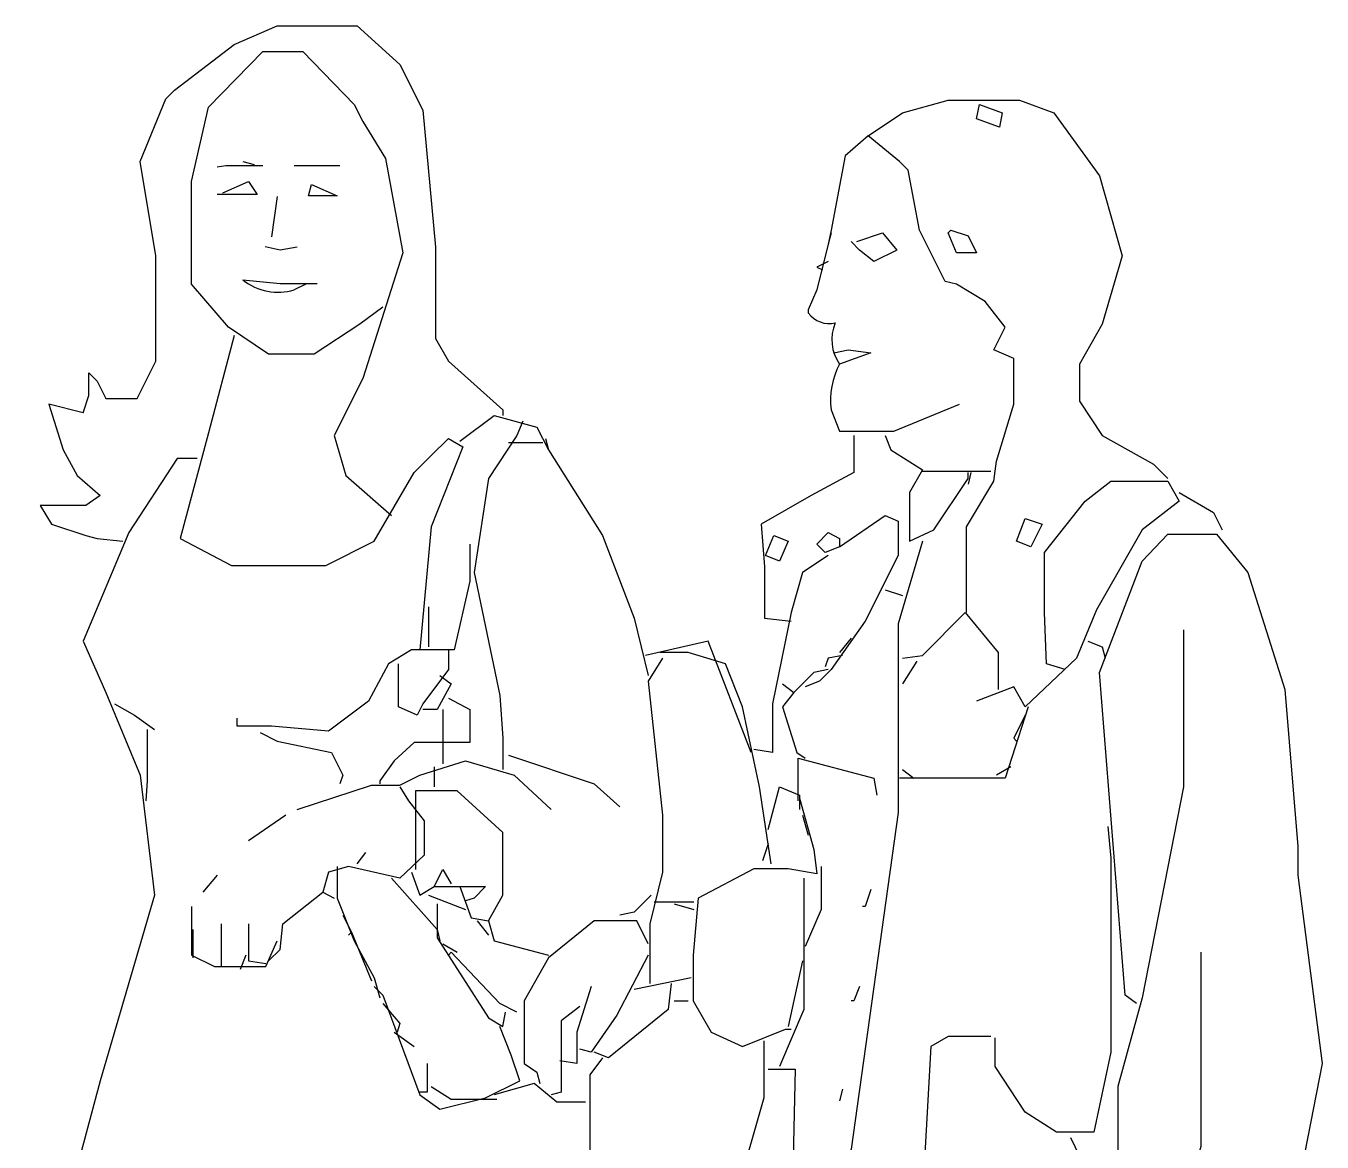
# Model space of a CAD drawing. Extents: x -126.21 to -125.25, y -5281.37 to -5279.69.
# Drawn here: x -126.2 to -125.322, y -5280.446 to -5279.69 of the extents above; entities that cross this region are included whole.
import ezdxf

# ---------------------------------------------------------------- set-up
doc = ezdxf.new("R2010")
doc.units = 0
doc.header["$LTSCALE"] = 1000
doc.layers.add('MULHER', color=7, linetype='CONTINUOUS')

msp = doc.modelspace()

# ---------------------------------------------------------------- linework, layer by layer
at = {"layer": 'MULHER', "linetype": 'CONTINUOUS'}
for p, q in [((-126.0588, -5279.70273), (-126.0298, -5279.69017)), ((-126.0298, -5279.69017), (-125.97566, -5279.69017)), ((-125.97566, -5279.69017), (-125.94666, -5279.71627)), ((-126.0994, -5279.73367), (-126.0588, -5279.70273)), ((-125.94666, -5279.71627), (-125.9312, -5279.74721)), ((-126.1052, -5279.73947), (-126.0994, -5279.73367)), ((-126.1226, -5279.782), (-126.1052, -5279.73947)), ((-125.9312, -5279.74721), (-125.9225, -5279.84)), ((-126.11196, -5279.8458), (-126.1226, -5279.782)), ((-125.9225, -5279.84), (-125.9225, -5279.90187)), ((-126.11196, -5279.91733), (-126.11196, -5279.8458)), ((-125.9225, -5279.90187), (-125.9138, -5279.91733)), ((-126.12453, -5279.94247), (-126.11196, -5279.91733)), ((-125.9138, -5279.91733), (-125.87706, -5279.95021)), ((-126.1574, -5279.92507), (-126.1516, -5279.93087)), ((-126.1574, -5279.94054), (-126.1574, -5279.92507)), ((-126.1516, -5279.93087), (-126.1458, -5279.94247)), ((-126.16126, -5279.95214), (-126.1574, -5279.94054)), ((-126.1458, -5279.94247), (-126.12453, -5279.94247)), ((-125.87706, -5279.95021), (-125.87706, -5279.95407))]:
    msp.add_line(p, q, dxfattribs=at)
at = {"layer": 'MULHER'}
for p, q in [((-126.02977, -5279.80569), (-126.03357, -5279.8329)), ((-126.02786, -5279.84193), (-126.03801, -5279.83986))]:
    msp.add_line(p, q, dxfattribs=at)
at = {"layer": 'MULHER', "linetype": 'CONTINUOUS'}
for points in [[(-125.95826, -5279.88061), (-125.97373, -5279.89221), (-126.00466, -5279.9125), (-126.0356, -5279.9125), (-126.06266, -5279.89414), (-126.0878, -5279.86514), (-126.0878, -5279.79554), (-126.0762, -5279.74527), (-126.03946, -5279.70757), (-126.0124, -5279.70757), (-125.9776, -5279.74334), (-125.9718, -5279.75493), (-125.95633, -5279.78007), (-125.94473, -5279.84387), (-125.9718, -5279.92894), (-125.99113, -5279.96761), (-125.9834, -5279.99467), (-125.95246, -5280.02174)], [(-125.95826, -5279.88061), (-125.97373, -5279.89221), (-126.00466, -5279.9125), (-126.0356, -5279.9125), (-126.06266, -5279.89414), (-126.0878, -5279.86514), (-126.0878, -5279.79554), (-126.0762, -5279.74527), (-126.03946, -5279.70757), (-126.0124, -5279.70757), (-125.9776, -5279.74334), (-125.9718, -5279.75493), (-125.95633, -5279.78007), (-125.94473, -5279.84387), (-125.9718, -5279.92894), (-125.99113, -5279.96761), (-125.9834, -5279.99467), (-125.95246, -5280.02174)], [(-125.6296, -5279.7646), (-125.6064, -5279.74914), (-125.57546, -5279.74044), (-125.52713, -5279.74044), (-125.50393, -5279.74914), (-125.473, -5279.79167), (-125.45753, -5279.8458), (-125.47106, -5279.89221), (-125.48653, -5279.91927), (-125.48653, -5279.9444), (-125.47106, -5279.96761), (-125.43626, -5279.98693), (-125.4266, -5279.9966)], [(-125.5542, -5279.74334), (-125.53873, -5279.74914), (-125.54066, -5279.7588), (-125.55613, -5279.75301), (-125.5542, -5279.74334)], [(-125.5629, -5280.08747), (-125.5629, -5280.02947), (-125.54453, -5279.99854), (-125.5426, -5279.985), (-125.531, -5279.94634), (-125.531, -5279.9154), (-125.54453, -5279.9096), (-125.5368, -5279.89414), (-125.55033, -5279.87674), (-125.56966, -5279.86514), (-125.5774, -5279.8632), (-125.5948, -5279.8284), (-125.60253, -5279.7878), (-125.60833, -5279.782), (-125.6296, -5279.7646), (-125.64506, -5279.77814), (-125.65473, -5279.8284), (-125.65666, -5279.83807)], [(-126.03946, -5279.7849), (-126.0646, -5279.7849), (-126.0704, -5279.78587)], [(-126.03946, -5279.7849), (-126.0646, -5279.7849), (-126.0704, -5279.78587)], [(-126.03946, -5279.7849), (-126.0646, -5279.7849), (-126.0704, -5279.78587)], [(-126.03946, -5279.7849), (-126.0646, -5279.7849), (-126.0704, -5279.78587)], [(-126.03946, -5279.7849), (-126.0646, -5279.7849), (-126.0704, -5279.78587)], [(-126.03946, -5279.7849), (-126.0646, -5279.7849), (-126.0704, -5279.78587)], [(-126.053, -5279.782), (-126.04526, -5279.78394)], [(-126.053, -5279.782), (-126.04526, -5279.78394)], [(-125.98726, -5279.7849), (-126.0182, -5279.7849)], [(-126.06653, -5279.80327), (-126.04913, -5279.79554), (-126.04333, -5279.80424), (-126.0704, -5279.80424)], [(-126.06653, -5279.80327), (-126.04913, -5279.79554), (-126.04333, -5279.80424), (-126.0704, -5279.80424)], [(-126.0066, -5279.79747), (-125.9892, -5279.80521), (-126.00853, -5279.80521), (-126.0066, -5279.79747)], [(-125.65473, -5279.83033), (-125.65666, -5279.83807), (-125.6644, -5279.869), (-125.6702, -5279.88254), (-125.6702, -5279.88447)], [(-125.63733, -5279.83613), (-125.61993, -5279.83033), (-125.61026, -5279.84193), (-125.62573, -5279.84967), (-125.6354, -5279.84193), (-125.6412, -5279.83613)], [(-125.57353, -5279.8284), (-125.56193, -5279.83227), (-125.55613, -5279.84387), (-125.56966, -5279.84387), (-125.57546, -5279.83033), (-125.57353, -5279.8284)], [(-125.57353, -5279.8284), (-125.56193, -5279.83227), (-125.55613, -5279.84387), (-125.56966, -5279.84387), (-125.57546, -5279.83033), (-125.57353, -5279.8284)], [(-125.57353, -5279.8284), (-125.56193, -5279.83227), (-125.55613, -5279.84387), (-125.56966, -5279.84387), (-125.57546, -5279.83033), (-125.57353, -5279.8284)], [(-126.01626, -5279.84), (-126.02786, -5279.84193)], [(-126.01626, -5279.84), (-126.02786, -5279.84193)], [(-126.01626, -5279.84), (-126.02786, -5279.84193)], [(-126.01626, -5279.84), (-126.02786, -5279.84193)], [(-126.01626, -5279.84), (-126.02786, -5279.84193)], [(-126.01626, -5279.84), (-126.02786, -5279.84193)], [(-125.65666, -5279.84967), (-125.6644, -5279.85354), (-125.66053, -5279.85547)], [(-126.053, -5279.86224), (-126.02786, -5279.86465), (-126.00273, -5279.86465)], [(-126.053, -5279.86224), (-126.02786, -5279.86465), (-126.00273, -5279.86465)], [(-126.01046, -5279.86514), (-126.0182, -5279.869)], [(-126.01046, -5279.86514), (-126.0182, -5279.869)], [(-126.01046, -5279.86514), (-126.0182, -5279.869)], [(-126.01046, -5279.86514), (-126.0182, -5279.869)], [(-126.01046, -5279.86514), (-126.0182, -5279.869)], [(-126.0588, -5279.89993), (-126.0762, -5279.96567), (-126.09553, -5280.03721), (-126.06073, -5280.05557), (-125.99693, -5280.05557), (-125.96406, -5280.03914), (-125.937, -5279.99273), (-125.9254, -5279.98113), (-125.9138, -5279.96954), (-125.90413, -5279.97533), (-125.9254, -5280.02947), (-125.93313, -5280.11261)], [(-126.0588, -5279.89993), (-126.0762, -5279.96567), (-126.09553, -5280.03721), (-126.06073, -5280.05557), (-125.99693, -5280.05557), (-125.96406, -5280.03914), (-125.937, -5279.99273), (-125.9254, -5279.98113), (-125.9138, -5279.96954), (-125.90413, -5279.97533), (-125.9254, -5280.02947), (-125.93313, -5280.11261)], [(-125.64313, -5279.9096), (-125.62766, -5279.91153), (-125.64893, -5279.91927), (-125.6528, -5279.91153), (-125.64313, -5279.9096)], [(-125.64313, -5279.9096), (-125.62766, -5279.91153), (-125.64893, -5279.91927), (-125.6528, -5279.91153), (-125.64313, -5279.9096)], [(-125.64313, -5279.9096), (-125.62766, -5279.91153), (-125.64893, -5279.91927), (-125.6528, -5279.91153), (-125.64313, -5279.9096)], [(-126.16126, -5279.95214), (-126.18446, -5279.94634), (-126.1748, -5279.97727), (-126.16513, -5279.99467), (-126.14966, -5280.0082), (-126.15933, -5280.01497), (-126.19026, -5280.01497), (-126.18253, -5280.02754), (-126.15933, -5280.03527), (-126.1516, -5280.03721), (-126.1342, -5280.03914)], [(-126.18446, -5279.94634), (-126.1748, -5279.97727), (-126.16513, -5279.99467), (-126.14966, -5280.0082), (-126.15933, -5280.01497), (-126.19026, -5280.01497), (-126.18253, -5280.02754), (-126.15933, -5280.03527), (-126.1516, -5280.03721), (-126.1342, -5280.03914)], [(-126.18446, -5279.94634), (-126.1748, -5279.97727), (-126.16513, -5279.99467), (-126.14966, -5280.0082), (-126.15933, -5280.01497), (-126.19026, -5280.01497), (-126.18253, -5280.02754), (-126.15933, -5280.03527), (-126.1516, -5280.03721), (-126.1342, -5280.03914)], [(-126.18446, -5279.94634), (-126.1748, -5279.97727), (-126.16513, -5279.99467), (-126.14966, -5280.0082), (-126.15933, -5280.01497), (-126.19026, -5280.01497), (-126.18253, -5280.02754), (-126.15933, -5280.03527), (-126.1516, -5280.03721), (-126.1342, -5280.03914)], [(-126.18446, -5279.94634), (-126.1748, -5279.97727), (-126.16513, -5279.99467), (-126.14966, -5280.0082), (-126.15933, -5280.01497), (-126.19026, -5280.01497), (-126.18253, -5280.02754), (-126.15933, -5280.03527), (-126.1516, -5280.03721), (-126.1342, -5280.03914)], [(-126.18446, -5279.94634), (-126.1748, -5279.97727), (-126.16513, -5279.99467), (-126.14966, -5280.0082), (-126.15933, -5280.01497), (-126.19026, -5280.01497), (-126.18253, -5280.02754), (-126.15933, -5280.03527), (-126.1516, -5280.03721), (-126.1342, -5280.03914)], [(-126.18446, -5279.94634), (-126.1748, -5279.97727), (-126.16513, -5279.99467), (-126.14966, -5280.0082), (-126.15933, -5280.01497), (-126.19026, -5280.01497), (-126.18253, -5280.02754), (-126.15933, -5280.03527), (-126.1516, -5280.03721), (-126.1342, -5280.03914)], [(-126.18446, -5279.94634), (-126.1748, -5279.97727), (-126.16513, -5279.99467), (-126.14966, -5280.0082), (-126.15933, -5280.01497), (-126.19026, -5280.01497), (-126.18253, -5280.02754), (-126.15933, -5280.03527), (-126.1516, -5280.03721), (-126.1342, -5280.03914)], [(-126.18446, -5279.94634), (-126.1748, -5279.97727), (-126.16513, -5279.99467), (-126.14966, -5280.0082), (-126.15933, -5280.01497), (-126.19026, -5280.01497), (-126.18253, -5280.02754), (-126.15933, -5280.03527), (-126.1516, -5280.03721), (-126.1342, -5280.03914)], [(-126.18446, -5279.94634), (-126.1748, -5279.97727), (-126.16513, -5279.99467), (-126.14966, -5280.0082), (-126.15933, -5280.01497), (-126.19026, -5280.01497), (-126.18253, -5280.02754), (-126.15933, -5280.03527), (-126.1516, -5280.03721), (-126.1342, -5280.03914)], [(-126.18446, -5279.94634), (-126.1748, -5279.97727), (-126.16513, -5279.99467), (-126.14966, -5280.0082), (-126.15933, -5280.01497), (-126.19026, -5280.01497), (-126.18253, -5280.02754), (-126.15933, -5280.03527), (-126.1516, -5280.03721), (-126.1342, -5280.03914)], [(-125.65473, -5279.95021), (-125.64893, -5279.96471), (-125.6122, -5279.96471), (-125.56773, -5279.94634)], [(-125.65473, -5279.95021), (-125.64893, -5279.96471), (-125.6122, -5279.96471), (-125.56773, -5279.94634)], [(-125.65473, -5279.95021), (-125.64893, -5279.96471), (-125.6122, -5279.96471), (-125.56773, -5279.94634)], [(-125.65473, -5279.95021), (-125.64893, -5279.96471), (-125.6122, -5279.96471), (-125.56773, -5279.94634)], [(-125.65473, -5279.95021), (-125.64893, -5279.96471), (-125.6122, -5279.96471), (-125.56773, -5279.94634)], [(-125.65473, -5279.95021), (-125.64893, -5279.96471), (-125.6122, -5279.96471), (-125.56773, -5279.94634)], [(-125.65473, -5279.95021), (-125.64893, -5279.96471), (-125.6122, -5279.96471), (-125.56773, -5279.94634)], [(-125.90606, -5279.97147), (-125.88286, -5279.95407), (-125.85386, -5279.96181), (-125.84613, -5279.97727)], [(-125.86353, -5279.95794), (-125.8674, -5279.96761), (-125.88673, -5279.9966), (-125.8964, -5280.0604), (-125.879, -5280.14354), (-125.87706, -5280.17254), (-125.87706, -5280.1938)], [(-125.86353, -5279.95794), (-125.8674, -5279.96761), (-125.88673, -5279.9966), (-125.8964, -5280.0604), (-125.879, -5280.14354), (-125.87706, -5280.17254), (-125.87706, -5280.1938)], [(-125.86353, -5279.95794), (-125.8674, -5279.96761), (-125.88673, -5279.9966), (-125.8964, -5280.0604), (-125.879, -5280.14354), (-125.87706, -5280.17254), (-125.87706, -5280.1938)], [(-125.86353, -5279.95794), (-125.8674, -5279.96761), (-125.88673, -5279.9966), (-125.8964, -5280.0604), (-125.879, -5280.14354), (-125.87706, -5280.17254), (-125.87706, -5280.1938)], [(-125.85, -5279.97243), (-125.8732, -5279.97243)], [(-125.85, -5279.97243), (-125.8732, -5279.97243)], [(-125.85, -5279.97243), (-125.8732, -5279.97243)], [(-125.85, -5279.97243), (-125.8732, -5279.97243)], [(-125.85, -5279.97243), (-125.8732, -5279.97243)], [(-125.85, -5279.97243), (-125.8732, -5279.97243)], [(-125.84806, -5279.96954), (-125.84613, -5279.97727), (-125.8094, -5280.03527), (-125.78813, -5280.09134), (-125.77846, -5280.13)], [(-125.84806, -5279.96954), (-125.84613, -5279.97727), (-125.8094, -5280.03527), (-125.78813, -5280.09134), (-125.77846, -5280.13)], [(-125.63926, -5279.96761), (-125.63926, -5279.99273), (-125.66826, -5280.0082), (-125.7021, -5280.02754), (-125.69968, -5280.05653), (-125.69968, -5280.09134), (-125.6818, -5280.09327)], [(-125.618, -5279.96761), (-125.61413, -5279.97727), (-125.59286, -5279.9908), (-125.60156, -5280.00627), (-125.60156, -5280.03914), (-125.58513, -5280.03141), (-125.56193, -5279.9966), (-125.56193, -5279.99273)], [(-126.08393, -5279.98307), (-126.09746, -5279.98307), (-126.13033, -5280.03334), (-126.16126, -5280.10681), (-126.1458, -5280.1416), (-126.1226, -5280.19767), (-126.11293, -5280.27887), (-126.14966, -5280.40454), (-126.19606, -5280.57854), (-126.19993, -5280.59594)], [(-125.59286, -5279.99177), (-125.54646, -5279.99177)], [(-125.59286, -5279.99177), (-125.54646, -5279.99177)], [(-125.56, -5279.99273), (-125.56193, -5280.00047)], [(-125.56, -5279.99273), (-125.56193, -5280.00047)], [(-125.4962, -5280.12613), (-125.50876, -5280.12227), (-125.51021, -5280.08747), (-125.51021, -5280.04687), (-125.48266, -5280.01207), (-125.46526, -5279.99854), (-125.4266, -5279.99854), (-125.41887, -5280.01207), (-125.444, -5280.03141), (-125.47493, -5280.08554), (-125.48846, -5280.1184), (-125.52326, -5280.15127), (-125.531, -5280.13773), (-125.55613, -5280.1474)], [(-125.4962, -5280.12613), (-125.50876, -5280.12227), (-125.51021, -5280.08747), (-125.51021, -5280.04687), (-125.48266, -5280.01207), (-125.46526, -5279.99854), (-125.4266, -5279.99854), (-125.41887, -5280.01207), (-125.444, -5280.03141), (-125.47493, -5280.08554), (-125.48846, -5280.1184), (-125.52326, -5280.15127), (-125.531, -5280.13773), (-125.55613, -5280.1474)], [(-125.4962, -5280.12613), (-125.50876, -5280.12227), (-125.51021, -5280.08747), (-125.51021, -5280.04687), (-125.48266, -5280.01207), (-125.46526, -5279.99854), (-125.4266, -5279.99854), (-125.41887, -5280.01207), (-125.444, -5280.03141), (-125.47493, -5280.08554), (-125.48846, -5280.1184), (-125.52326, -5280.15127), (-125.531, -5280.13773), (-125.55613, -5280.1474)], [(-125.41887, -5280.00627), (-125.39566, -5280.0198), (-125.38986, -5280.03141)], [(-125.41887, -5280.00627), (-125.39566, -5280.0198), (-125.38986, -5280.03141)], [(-125.41887, -5280.00627), (-125.39566, -5280.0198), (-125.38986, -5280.03141)], [(-125.41887, -5280.00627), (-125.39566, -5280.0198), (-125.38986, -5280.03141)], [(-125.41887, -5280.00627), (-125.39566, -5280.0198), (-125.38986, -5280.03141)], [(-125.64893, -5280.04301), (-125.618, -5280.02174), (-125.6093, -5280.02561), (-125.6093, -5280.0488), (-125.63153, -5280.09327), (-125.65473, -5280.12613), (-125.66246, -5280.13387), (-125.67213, -5280.13773)], [(-125.64893, -5280.04301), (-125.618, -5280.02174), (-125.6093, -5280.02561), (-125.6093, -5280.0488), (-125.63153, -5280.09327), (-125.65473, -5280.12613), (-125.66246, -5280.13387), (-125.67213, -5280.13773)], [(-125.64893, -5280.04301), (-125.618, -5280.02174), (-125.6093, -5280.02561), (-125.6093, -5280.0488), (-125.63153, -5280.09327), (-125.65473, -5280.12613), (-125.66246, -5280.13387), (-125.67213, -5280.13773)], [(-125.52326, -5280.02367), (-125.51166, -5280.02754), (-125.5194, -5280.04301), (-125.52906, -5280.03914), (-125.52326, -5280.02367)], [(-125.64893, -5280.04301), (-125.6586, -5280.04687), (-125.6644, -5280.04107), (-125.65666, -5280.03334), (-125.64893, -5280.03721), (-125.64893, -5280.04301)], [(-125.44786, -5280.35233), (-125.4556, -5280.34653), (-125.473, -5280.12807), (-125.444, -5280.05267), (-125.4266, -5280.03431), (-125.39373, -5280.03431), (-125.37246, -5280.0604), (-125.34733, -5280.13967), (-125.33863, -5280.24601), (-125.33863, -5280.26533), (-125.3222, -5280.39294), (-125.3338, -5280.45287), (-125.35313, -5280.48767), (-125.35893, -5280.49927)], [(-125.8993, -5280.04107), (-125.8993, -5280.0662), (-125.90993, -5280.11261), (-125.93893, -5280.11261), (-125.9544, -5280.12227), (-125.96793, -5280.1474), (-125.995, -5280.16771), (-126.03366, -5280.16432), (-126.05686, -5280.16432), (-126.05686, -5280.159)], [(-125.8993, -5280.04107), (-125.8993, -5280.0662), (-125.90993, -5280.11261), (-125.93893, -5280.11261), (-125.9544, -5280.12227), (-125.96793, -5280.1474), (-125.995, -5280.16771), (-126.03366, -5280.16432), (-126.05686, -5280.16432), (-126.05686, -5280.159)], [(-125.6934, -5280.03527), (-125.68373, -5280.03914), (-125.68953, -5280.05267), (-125.6992, -5280.0488), (-125.6934, -5280.03527)], [(-125.6934, -5280.03527), (-125.68373, -5280.03914), (-125.68953, -5280.05267), (-125.6992, -5280.0488), (-125.6934, -5280.03527)], [(-125.59286, -5280.03914), (-125.6093, -5280.09521), (-125.6093, -5280.2228), (-125.6412, -5280.45094), (-125.66246, -5280.5128), (-125.6702, -5280.58047), (-125.6528, -5280.60367), (-125.62573, -5280.61527), (-125.49233, -5280.62204), (-125.44786, -5280.62204), (-125.44303, -5280.60367), (-125.44303, -5280.56307), (-125.44786, -5280.5534), (-125.44786, -5280.51667), (-125.46333, -5280.50314), (-125.49233, -5280.4432)], [(-125.65666, -5280.0488), (-125.67406, -5280.0604), (-125.6818, -5280.08747), (-125.69436, -5280.14934), (-125.69436, -5280.18221), (-125.70693, -5280.18027)], [(-125.618, -5280.072), (-125.6064, -5280.07587)], [(-125.618, -5280.072), (-125.6064, -5280.07587)], [(-125.618, -5280.072), (-125.6064, -5280.07587)], [(-125.618, -5280.072), (-125.6064, -5280.07587)], [(-125.618, -5280.072), (-125.6064, -5280.07587)], [(-125.618, -5280.072), (-125.6064, -5280.07587)], [(-125.618, -5280.072), (-125.6064, -5280.07587)], [(-125.618, -5280.072), (-125.6064, -5280.07587)], [(-125.92733, -5280.0836), (-125.92733, -5280.11067)], [(-125.92733, -5280.0836), (-125.92733, -5280.11067)], [(-125.6064, -5280.1184), (-125.59286, -5280.11647), (-125.56386, -5280.08747), (-125.54163, -5280.11454), (-125.54163, -5280.13967)], [(-125.6064, -5280.1184), (-125.59286, -5280.11647), (-125.56386, -5280.08747), (-125.54163, -5280.11454), (-125.54163, -5280.13967)], [(-125.6064, -5280.1184), (-125.59286, -5280.11647), (-125.56386, -5280.08747), (-125.54163, -5280.11454), (-125.54163, -5280.13967)], [(-125.6412, -5280.10487), (-125.64893, -5280.11454)], [(-125.41597, -5280.09907), (-125.41597, -5280.2054), (-125.444, -5280.34847), (-125.46043, -5280.4084), (-125.46043, -5280.45674), (-125.4498, -5280.47801), (-125.43433, -5280.4896), (-125.4208, -5280.48573), (-125.415, -5280.47414)], [(-125.41597, -5280.09907), (-125.41597, -5280.2054), (-125.444, -5280.34847), (-125.46043, -5280.4084), (-125.46043, -5280.45674), (-125.4498, -5280.47801), (-125.43433, -5280.4896), (-125.4208, -5280.48573), (-125.415, -5280.47414)], [(-125.41597, -5280.09907), (-125.41597, -5280.2054), (-125.444, -5280.34847), (-125.46043, -5280.4084), (-125.46043, -5280.45674), (-125.4498, -5280.47801), (-125.43433, -5280.4896), (-125.4208, -5280.48573), (-125.415, -5280.47414)], [(-125.9138, -5280.11261), (-125.9138, -5280.12613), (-125.9312, -5280.14934), (-125.93506, -5280.15707), (-125.94763, -5280.15127), (-125.94763, -5280.12227)], [(-125.9138, -5280.11261), (-125.9138, -5280.12613), (-125.9312, -5280.14934), (-125.93506, -5280.15707), (-125.94763, -5280.15127), (-125.94763, -5280.12227)], [(-125.9138, -5280.11261), (-125.9138, -5280.12613), (-125.9312, -5280.14934), (-125.93506, -5280.15707), (-125.94763, -5280.15127), (-125.94763, -5280.12227)], [(-125.9138, -5280.11261), (-125.9138, -5280.12613), (-125.9312, -5280.14934), (-125.93506, -5280.15707), (-125.94763, -5280.15127), (-125.94763, -5280.12227)], [(-125.9138, -5280.11261), (-125.9138, -5280.12613), (-125.9312, -5280.14934), (-125.93506, -5280.15707), (-125.94763, -5280.15127), (-125.94763, -5280.12227)], [(-125.9138, -5280.11261), (-125.9138, -5280.12613), (-125.9312, -5280.14934), (-125.93506, -5280.15707), (-125.94763, -5280.15127), (-125.94763, -5280.12227)], [(-125.9138, -5280.11261), (-125.9138, -5280.12613), (-125.9312, -5280.14934), (-125.93506, -5280.15707), (-125.94763, -5280.15127), (-125.94763, -5280.12227)], [(-125.70886, -5280.18221), (-125.73786, -5280.10681), (-125.7804, -5280.11647)], [(-125.70886, -5280.18221), (-125.73786, -5280.10681), (-125.7804, -5280.11647)], [(-125.70886, -5280.18221), (-125.73786, -5280.10681), (-125.7804, -5280.11647)], [(-125.48073, -5280.10681), (-125.47106, -5280.11067), (-125.46913, -5280.1184)], [(-125.7688, -5280.1184), (-125.77846, -5280.13387), (-125.7688, -5280.22474), (-125.7688, -5280.2634), (-125.7775, -5280.2982), (-125.7775, -5280.3388)], [(-125.7688, -5280.1184), (-125.77846, -5280.13387), (-125.7688, -5280.22474), (-125.7688, -5280.2634), (-125.7775, -5280.2982), (-125.7775, -5280.3388)], [(-125.7688, -5280.1184), (-125.77846, -5280.13387), (-125.7688, -5280.22474), (-125.7688, -5280.2634), (-125.7775, -5280.2982), (-125.7775, -5280.3388)], [(-125.7688, -5280.1184), (-125.77846, -5280.13387), (-125.7688, -5280.22474), (-125.7688, -5280.2634), (-125.7775, -5280.2982), (-125.7775, -5280.3388)], [(-125.7688, -5280.1184), (-125.77846, -5280.13387), (-125.7688, -5280.22474), (-125.7688, -5280.2634), (-125.7775, -5280.2982), (-125.7775, -5280.3388)], [(-125.69533, -5280.25761), (-125.70306, -5280.2054), (-125.71466, -5280.15127), (-125.72626, -5280.12227), (-125.7514, -5280.11454), (-125.77073, -5280.11454)], [(-125.69533, -5280.25761), (-125.70306, -5280.2054), (-125.71466, -5280.15127), (-125.72626, -5280.12227), (-125.7514, -5280.11454), (-125.77073, -5280.11454)], [(-125.647, -5280.11647), (-125.65666, -5280.1184), (-125.6586, -5280.1242)], [(-125.647, -5280.11647), (-125.65666, -5280.1184), (-125.6586, -5280.1242)], [(-125.59673, -5280.12033), (-125.6064, -5280.1358)], [(-125.9196, -5280.13), (-125.91186, -5280.1358), (-125.92153, -5280.1532), (-125.9312, -5280.1532)], [(-125.9196, -5280.13), (-125.91186, -5280.1358), (-125.92153, -5280.1532), (-125.9312, -5280.1532)], [(-125.65666, -5280.12613), (-125.66633, -5280.12807), (-125.67986, -5280.1416), (-125.6876, -5280.15127), (-125.67793, -5280.18221), (-125.67213, -5280.18607)], [(-125.65666, -5280.12613), (-125.66633, -5280.12807), (-125.67986, -5280.1416), (-125.6876, -5280.15127), (-125.67793, -5280.18221), (-125.67213, -5280.18607)], [(-125.65666, -5280.12613), (-125.66633, -5280.12807), (-125.67986, -5280.1416), (-125.6876, -5280.15127), (-125.67793, -5280.18221), (-125.67213, -5280.18607)], [(-125.65666, -5280.12613), (-125.66633, -5280.12807), (-125.67986, -5280.1416), (-125.6876, -5280.15127), (-125.67793, -5280.18221), (-125.67213, -5280.18607)], [(-125.65666, -5280.12613), (-125.66633, -5280.12807), (-125.67986, -5280.1416), (-125.6876, -5280.15127), (-125.67793, -5280.18221), (-125.67213, -5280.18607)], [(-125.65666, -5280.12613), (-125.66633, -5280.12807), (-125.67986, -5280.1416), (-125.6876, -5280.15127), (-125.67793, -5280.18221), (-125.67213, -5280.18607)], [(-125.6876, -5280.1358), (-125.67986, -5280.1416)], [(-125.9138, -5280.14547), (-125.8993, -5280.1532), (-125.8993, -5280.17544), (-125.937, -5280.17544), (-125.95053, -5280.18801), (-125.9602, -5280.20153), (-125.9602, -5280.20347)], [(-126.14, -5280.14934), (-126.12646, -5280.15707), (-126.11293, -5280.16674)], [(-126.14, -5280.14934), (-126.12646, -5280.15707), (-126.11293, -5280.16674)], [(-126.14, -5280.14934), (-126.12646, -5280.15707), (-126.11293, -5280.16674)], [(-126.14, -5280.14934), (-126.12646, -5280.15707), (-126.11293, -5280.16674)], [(-126.14, -5280.14934), (-126.12646, -5280.15707), (-126.11293, -5280.16674)], [(-126.14, -5280.14934), (-126.12646, -5280.15707), (-126.11293, -5280.16674)], [(-125.91766, -5280.1532), (-125.91766, -5280.18993)], [(-125.91766, -5280.1532), (-125.91766, -5280.18993)], [(-125.91766, -5280.1532), (-125.91766, -5280.18993)], [(-125.91766, -5280.1532), (-125.91766, -5280.18993)], [(-125.91766, -5280.1532), (-125.91766, -5280.18993)], [(-125.91766, -5280.1532), (-125.91766, -5280.18993)], [(-125.91766, -5280.1532), (-125.91766, -5280.18993)], [(-125.91766, -5280.1532), (-125.91766, -5280.18993)], [(-125.91766, -5280.1532), (-125.91766, -5280.18993)], [(-125.91766, -5280.1532), (-125.91766, -5280.18993)], [(-125.91766, -5280.1532), (-125.91766, -5280.18993)], [(-125.91766, -5280.1532), (-125.91766, -5280.18993)], [(-125.52133, -5280.15127), (-125.5368, -5280.1996), (-125.60833, -5280.1996)], [(-125.52133, -5280.15127), (-125.5368, -5280.1996), (-125.60833, -5280.1996)], [(-125.52326, -5280.15707), (-125.531, -5280.17254), (-125.52906, -5280.17447)], [(-126.11776, -5280.16674), (-126.11776, -5280.20153), (-126.11873, -5280.21507)], [(-126.11776, -5280.16674), (-126.11776, -5280.20153), (-126.11873, -5280.21507)], [(-126.11776, -5280.16674), (-126.11776, -5280.20153), (-126.11873, -5280.21507)], [(-126.11776, -5280.16674), (-126.11776, -5280.20153), (-126.11873, -5280.21507)], [(-126.11776, -5280.16674), (-126.11776, -5280.20153), (-126.11873, -5280.21507)], [(-126.0414, -5280.16867), (-126.0298, -5280.17447), (-125.99306, -5280.18221), (-125.98533, -5280.19767), (-125.98726, -5280.20347)], [(-126.0414, -5280.16867), (-126.0298, -5280.17447), (-125.99306, -5280.18221), (-125.98533, -5280.19767), (-125.98726, -5280.20347)], [(-126.0414, -5280.16867), (-126.0298, -5280.17447), (-125.99306, -5280.18221), (-125.98533, -5280.19767), (-125.98726, -5280.20347)], [(-126.0414, -5280.16867), (-126.0298, -5280.17447), (-125.99306, -5280.18221), (-125.98533, -5280.19767), (-125.98726, -5280.20347)], [(-126.0414, -5280.16867), (-126.0298, -5280.17447), (-125.99306, -5280.18221), (-125.98533, -5280.19767), (-125.98726, -5280.20347)], [(-126.0414, -5280.16867), (-126.0298, -5280.17447), (-125.99306, -5280.18221), (-125.98533, -5280.19767), (-125.98726, -5280.20347)], [(-126.0414, -5280.16867), (-126.0298, -5280.17447), (-125.99306, -5280.18221), (-125.98533, -5280.19767), (-125.98726, -5280.20347)], [(-125.8732, -5280.18414), (-125.8152, -5280.20347), (-125.7978, -5280.21894)], [(-125.8732, -5280.18414), (-125.8152, -5280.20347), (-125.7978, -5280.21894)], [(-126.01626, -5280.22087), (-125.966, -5280.20443), (-125.94666, -5280.20443), (-125.93313, -5280.19767), (-125.9022, -5280.18801), (-125.86933, -5280.19767), (-125.8442, -5280.22087)], [(-126.01626, -5280.22087), (-125.966, -5280.20443), (-125.94666, -5280.20443), (-125.93313, -5280.19767), (-125.9022, -5280.18801), (-125.86933, -5280.19767), (-125.8442, -5280.22087)], [(-126.01626, -5280.22087), (-125.966, -5280.20443), (-125.94666, -5280.20443), (-125.93313, -5280.19767), (-125.9022, -5280.18801), (-125.86933, -5280.19767), (-125.8442, -5280.22087)], [(-126.01626, -5280.22087), (-125.966, -5280.20443), (-125.94666, -5280.20443), (-125.93313, -5280.19767), (-125.9022, -5280.18801), (-125.86933, -5280.19767), (-125.8442, -5280.22087)], [(-126.01626, -5280.22087), (-125.966, -5280.20443), (-125.94666, -5280.20443), (-125.93313, -5280.19767), (-125.9022, -5280.18801), (-125.86933, -5280.19767), (-125.8442, -5280.22087)], [(-126.01626, -5280.22087), (-125.966, -5280.20443), (-125.94666, -5280.20443), (-125.93313, -5280.19767), (-125.9022, -5280.18801), (-125.86933, -5280.19767), (-125.8442, -5280.22087)], [(-126.01626, -5280.22087), (-125.966, -5280.20443), (-125.94666, -5280.20443), (-125.93313, -5280.19767), (-125.9022, -5280.18801), (-125.86933, -5280.19767), (-125.8442, -5280.22087)], [(-126.01626, -5280.22087), (-125.966, -5280.20443), (-125.94666, -5280.20443), (-125.93313, -5280.19767), (-125.9022, -5280.18801), (-125.86933, -5280.19767), (-125.8442, -5280.22087)], [(-126.01626, -5280.22087), (-125.966, -5280.20443), (-125.94666, -5280.20443), (-125.93313, -5280.19767), (-125.9022, -5280.18801), (-125.86933, -5280.19767), (-125.8442, -5280.22087)], [(-125.92346, -5280.19187), (-125.92346, -5280.2054)], [(-125.67696, -5280.21507), (-125.67696, -5280.18607), (-125.62573, -5280.1996), (-125.6238, -5280.2112)], [(-125.53293, -5280.19187), (-125.5426, -5280.19767)], [(-125.53293, -5280.19187), (-125.5426, -5280.19767)], [(-125.53293, -5280.19187), (-125.5426, -5280.19767)], [(-125.6064, -5280.1938), (-125.59866, -5280.1996)], [(-125.94666, -5280.2054), (-125.94086, -5280.21507), (-125.93023, -5280.2286), (-125.93023, -5280.25181), (-125.94666, -5280.26727), (-125.98146, -5280.25954), (-125.995, -5280.2634), (-125.99886, -5280.27693)], [(-125.90606, -5280.27307), (-125.89833, -5280.29434), (-125.88673, -5280.29627), (-125.87706, -5280.27887), (-125.87706, -5280.23634), (-125.908, -5280.2083), (-125.93603, -5280.2083), (-125.93603, -5280.26147)], [(-125.90606, -5280.27307), (-125.89833, -5280.29434), (-125.88673, -5280.29627), (-125.87706, -5280.27887), (-125.87706, -5280.23634), (-125.908, -5280.2083), (-125.93603, -5280.2083), (-125.93603, -5280.26147)], [(-125.69726, -5280.2344), (-125.68953, -5280.2054), (-125.676, -5280.2112), (-125.676, -5280.22087)], [(-125.69726, -5280.2344), (-125.68953, -5280.2054), (-125.676, -5280.2112), (-125.676, -5280.22087)], [(-125.676, -5280.21314), (-125.66633, -5280.24794), (-125.6644, -5280.26437), (-125.68373, -5280.26099), (-125.70693, -5280.26099), (-125.74463, -5280.2808), (-125.74801, -5280.31947), (-125.74801, -5280.3504), (-125.73593, -5280.37167), (-125.71466, -5280.38134), (-125.68566, -5280.36974), (-125.6818, -5280.36974)], [(-125.676, -5280.21314), (-125.66633, -5280.24794), (-125.6644, -5280.26437), (-125.68373, -5280.26099), (-125.70693, -5280.26099), (-125.74463, -5280.2808), (-125.74801, -5280.31947), (-125.74801, -5280.3504), (-125.73593, -5280.37167), (-125.71466, -5280.38134), (-125.68566, -5280.36974), (-125.6818, -5280.36974)], [(-125.676, -5280.21314), (-125.66633, -5280.24794), (-125.6644, -5280.26437), (-125.68373, -5280.26099), (-125.70693, -5280.26099), (-125.74463, -5280.2808), (-125.74801, -5280.31947), (-125.74801, -5280.3504), (-125.73593, -5280.37167), (-125.71466, -5280.38134), (-125.68566, -5280.36974), (-125.6818, -5280.36974)], [(-125.676, -5280.21314), (-125.66633, -5280.24794), (-125.6644, -5280.26437), (-125.68373, -5280.26099), (-125.70693, -5280.26099), (-125.74463, -5280.2808), (-125.74801, -5280.31947), (-125.74801, -5280.3504), (-125.73593, -5280.37167), (-125.71466, -5280.38134), (-125.68566, -5280.36974), (-125.6818, -5280.36974)], [(-126.024, -5280.22474), (-126.04913, -5280.24214)], [(-126.024, -5280.22474), (-126.04913, -5280.24214)], [(-126.024, -5280.22474), (-126.04913, -5280.24214)], [(-125.67406, -5280.22474), (-125.6702, -5280.23827)], [(-125.67406, -5280.22474), (-125.6702, -5280.23827)], [(-125.67406, -5280.22474), (-125.6702, -5280.23827)], [(-125.67406, -5280.22474), (-125.6702, -5280.23827)], [(-125.4672, -5280.23247), (-125.46526, -5280.25374), (-125.46526, -5280.38521), (-125.47686, -5280.43934), (-125.502, -5280.43934), (-125.52326, -5280.4258), (-125.54356, -5280.39487), (-125.54356, -5280.37554)], [(-125.4672, -5280.23247), (-125.46526, -5280.25374), (-125.46526, -5280.38521), (-125.47686, -5280.43934), (-125.502, -5280.43934), (-125.52326, -5280.4258), (-125.54356, -5280.39487), (-125.54356, -5280.37554)], [(-125.4672, -5280.23247), (-125.46526, -5280.25374), (-125.46526, -5280.38521), (-125.47686, -5280.43934), (-125.502, -5280.43934), (-125.52326, -5280.4258), (-125.54356, -5280.39487), (-125.54356, -5280.37554)], [(-125.69726, -5280.24407), (-125.70113, -5280.25567)], [(-125.69726, -5280.24407), (-125.70113, -5280.25567)], [(-125.69726, -5280.24407), (-125.70113, -5280.25567)], [(-125.97566, -5280.25761), (-125.96986, -5280.24987)], [(-125.97566, -5280.25761), (-125.96986, -5280.24987)], [(-125.97566, -5280.25761), (-125.96986, -5280.24987)], [(-125.97566, -5280.25761), (-125.96986, -5280.24987)], [(-125.9892, -5280.25954), (-125.9892, -5280.2808), (-125.9776, -5280.3098), (-125.96406, -5280.33493), (-125.9602, -5280.34847)], [(-125.93893, -5280.2634), (-125.93313, -5280.27887), (-125.92346, -5280.27307), (-125.91766, -5280.26147), (-125.91186, -5280.27113)], [(-125.6615, -5280.25954), (-125.6615, -5280.28854), (-125.67213, -5280.31367)], [(-125.6615, -5280.25954), (-125.6615, -5280.28854), (-125.67213, -5280.31367)], [(-125.6615, -5280.25954), (-125.6615, -5280.28854), (-125.67213, -5280.31367)], [(-125.6615, -5280.25954), (-125.6615, -5280.28854), (-125.67213, -5280.31367)], [(-126.0704, -5280.26533), (-126.08006, -5280.27693)], [(-126.0704, -5280.26533), (-126.08006, -5280.27693)], [(-126.0704, -5280.26533), (-126.08006, -5280.27693)], [(-125.95246, -5280.26727), (-125.92153, -5280.30207), (-125.9196, -5280.3098)], [(-125.95246, -5280.26727), (-125.92153, -5280.30207), (-125.9196, -5280.3098)], [(-125.95246, -5280.26727), (-125.92153, -5280.30207), (-125.9196, -5280.3098)], [(-125.95246, -5280.26727), (-125.92153, -5280.30207), (-125.9196, -5280.3098)], [(-125.95246, -5280.26727), (-125.92153, -5280.30207), (-125.9196, -5280.3098)], [(-125.6731, -5280.26727), (-125.6731, -5280.3562), (-125.68953, -5280.39487)], [(-126.0356, -5280.32334), (-126.02786, -5280.31561), (-126.02593, -5280.2982), (-125.99886, -5280.27693), (-125.99113, -5280.2808)], [(-125.92733, -5280.27887), (-125.9022, -5280.28854)], [(-125.92733, -5280.27887), (-125.9022, -5280.28854)], [(-125.92733, -5280.27887), (-125.9022, -5280.28854)], [(-125.92733, -5280.27887), (-125.9022, -5280.28854)], [(-125.92733, -5280.27887), (-125.9022, -5280.28854)], [(-125.92733, -5280.27887), (-125.9022, -5280.28854)], [(-125.92346, -5280.27307), (-125.88866, -5280.27307), (-125.8964, -5280.2808), (-125.9022, -5280.28273)], [(-125.77653, -5280.27887), (-125.78813, -5280.29047), (-125.7978, -5280.2924)], [(-125.77653, -5280.27887), (-125.78813, -5280.29047), (-125.7978, -5280.2924)], [(-125.62766, -5280.275), (-125.63153, -5280.2866), (-125.63346, -5280.2866)], [(-126.0878, -5280.2866), (-126.0878, -5280.31947), (-126.07233, -5280.32721), (-126.03753, -5280.32721), (-126.0298, -5280.3098)], [(-126.0878, -5280.2866), (-126.0878, -5280.31947), (-126.07233, -5280.32721), (-126.03753, -5280.32721), (-126.0298, -5280.3098)], [(-126.0878, -5280.2866), (-126.0878, -5280.31947), (-126.07233, -5280.32721), (-126.03753, -5280.32721), (-126.0298, -5280.3098)], [(-126.0878, -5280.2866), (-126.0878, -5280.31947), (-126.07233, -5280.32721), (-126.03753, -5280.32721), (-126.0298, -5280.3098)], [(-125.92153, -5280.28467), (-125.92153, -5280.30787), (-125.88673, -5280.362), (-125.87706, -5280.3678), (-125.87513, -5280.35814)], [(-125.92153, -5280.28467), (-125.92153, -5280.30787), (-125.88673, -5280.362), (-125.87706, -5280.3678), (-125.87513, -5280.35814)], [(-125.92153, -5280.28467), (-125.92153, -5280.30787), (-125.88673, -5280.362), (-125.87706, -5280.3678), (-125.87513, -5280.35814)], [(-125.92153, -5280.28467), (-125.92153, -5280.30787), (-125.88673, -5280.362), (-125.87706, -5280.3678), (-125.87513, -5280.35814)], [(-125.74753, -5280.2837), (-125.7746, -5280.2837)], [(-125.76106, -5280.28467), (-125.74753, -5280.28854)], [(-126.0675, -5280.32721), (-126.0675, -5280.2982)], [(-126.04913, -5280.2982), (-126.04913, -5280.32334), (-126.03753, -5280.32527)], [(-126.04913, -5280.2982), (-126.04913, -5280.32334), (-126.03753, -5280.32527)], [(-126.04913, -5280.2982), (-126.04913, -5280.32334), (-126.03753, -5280.32527)], [(-126.04913, -5280.2982), (-126.04913, -5280.32334), (-126.03753, -5280.32527)], [(-125.98533, -5280.2924), (-125.97953, -5280.304), (-125.98146, -5280.30594)], [(-125.98533, -5280.2924), (-125.97953, -5280.304), (-125.98146, -5280.30594)], [(-125.98533, -5280.2924), (-125.97953, -5280.304), (-125.98146, -5280.30594)], [(-125.98533, -5280.2924), (-125.97953, -5280.304), (-125.98146, -5280.30594)], [(-125.98533, -5280.2924), (-125.97953, -5280.304), (-125.98146, -5280.30594)], [(-125.98533, -5280.2924), (-125.97953, -5280.304), (-125.98146, -5280.30594)], [(-125.89446, -5280.29627), (-125.88673, -5280.30594)], [(-125.89446, -5280.29627), (-125.88673, -5280.30594)], [(-125.89446, -5280.29627), (-125.88673, -5280.30594)], [(-125.89446, -5280.29627), (-125.88673, -5280.30594)], [(-125.89446, -5280.29627), (-125.88673, -5280.30594)], [(-125.89446, -5280.29627), (-125.88673, -5280.30594)], [(-125.88673, -5280.29627), (-125.88286, -5280.3098), (-125.84613, -5280.31947)], [(-125.88673, -5280.29627), (-125.88286, -5280.3098), (-125.84613, -5280.31947)], [(-125.77846, -5280.31174), (-125.7862, -5280.29627), (-125.8152, -5280.29627), (-125.84613, -5280.32141), (-125.86256, -5280.3504), (-125.86256, -5280.39294), (-125.85386, -5280.39874), (-125.85193, -5280.40647)], [(-126.08683, -5280.30207), (-126.08683, -5280.32141)], [(-125.97953, -5280.304), (-125.966, -5280.33687)], [(-125.97953, -5280.304), (-125.966, -5280.33687)], [(-125.97953, -5280.304), (-125.966, -5280.33687)], [(-125.97953, -5280.304), (-125.966, -5280.33687)], [(-125.97953, -5280.304), (-125.966, -5280.33687)], [(-125.97953, -5280.304), (-125.966, -5280.33687)], [(-125.97953, -5280.304), (-125.966, -5280.33687)], [(-125.97953, -5280.304), (-125.966, -5280.33687)], [(-125.97953, -5280.304), (-125.966, -5280.33687)], [(-125.97953, -5280.304), (-125.966, -5280.33687)], [(-125.97953, -5280.304), (-125.966, -5280.33687)], [(-125.97953, -5280.304), (-125.966, -5280.33687)], [(-125.97953, -5280.304), (-125.966, -5280.33687)], [(-125.91766, -5280.31174), (-125.908, -5280.31754)], [(-125.91766, -5280.31174), (-125.908, -5280.31754)], [(-125.91766, -5280.31174), (-125.908, -5280.31754)], [(-126.05106, -5280.31947), (-126.05493, -5280.32914)], [(-126.05106, -5280.31947), (-126.05493, -5280.32914)], [(-126.05106, -5280.31947), (-126.05493, -5280.32914)], [(-125.8674, -5280.35814), (-125.879, -5280.35233), (-125.91186, -5280.31754), (-125.9138, -5280.31947)], [(-125.77846, -5280.31947), (-125.79973, -5280.36007), (-125.81713, -5280.38521), (-125.82486, -5280.38327)], [(-125.77846, -5280.31947), (-125.79973, -5280.36007), (-125.81713, -5280.38521), (-125.82486, -5280.38327)], [(-125.67406, -5280.32334), (-125.68373, -5280.3678)], [(-125.40436, -5280.31754), (-125.40436, -5280.449), (-125.41306, -5280.47993), (-125.35313, -5280.47993)], [(-125.96406, -5280.34073), (-125.95826, -5280.34653), (-125.93313, -5280.4142), (-125.9196, -5280.42387), (-125.88866, -5280.41613), (-125.86546, -5280.40454), (-125.87126, -5280.38714), (-125.879, -5280.3678)], [(-125.81713, -5280.34073), (-125.8268, -5280.37167), (-125.8268, -5280.39294), (-125.8384, -5280.39101)], [(-125.81713, -5280.34073), (-125.8268, -5280.37167), (-125.8268, -5280.39294), (-125.8384, -5280.39101)], [(-125.81713, -5280.34073), (-125.8268, -5280.37167), (-125.8268, -5280.39294), (-125.8384, -5280.39101)], [(-125.81713, -5280.34073), (-125.8268, -5280.37167), (-125.8268, -5280.39294), (-125.8384, -5280.39101)], [(-125.81713, -5280.34073), (-125.8268, -5280.37167), (-125.8268, -5280.39294), (-125.8384, -5280.39101)], [(-125.81713, -5280.34073), (-125.8268, -5280.37167), (-125.8268, -5280.39294), (-125.8384, -5280.39101)], [(-125.81713, -5280.34073), (-125.8268, -5280.37167), (-125.8268, -5280.39294), (-125.8384, -5280.39101)], [(-125.81713, -5280.34073), (-125.8268, -5280.37167), (-125.8268, -5280.39294), (-125.8384, -5280.39101)], [(-125.81713, -5280.34073), (-125.8268, -5280.37167), (-125.8268, -5280.39294), (-125.8384, -5280.39101)], [(-125.81713, -5280.34073), (-125.8268, -5280.37167), (-125.8268, -5280.39294), (-125.8384, -5280.39101)], [(-125.81713, -5280.34073), (-125.8268, -5280.37167), (-125.8268, -5280.39294), (-125.8384, -5280.39101)], [(-125.81713, -5280.34073), (-125.8268, -5280.37167), (-125.8268, -5280.39294), (-125.8384, -5280.39101)], [(-125.81713, -5280.34073), (-125.8268, -5280.37167), (-125.8268, -5280.39294), (-125.8384, -5280.39101)], [(-125.763, -5280.3388), (-125.76493, -5280.3562), (-125.80553, -5280.38907), (-125.8152, -5280.38521)], [(-125.763, -5280.3388), (-125.76493, -5280.3562), (-125.80553, -5280.38907), (-125.8152, -5280.38521)], [(-125.763, -5280.3388), (-125.76493, -5280.3562), (-125.80553, -5280.38907), (-125.8152, -5280.38521)], [(-125.763, -5280.3388), (-125.76493, -5280.3562), (-125.80553, -5280.38907), (-125.8152, -5280.38521)], [(-125.763, -5280.3388), (-125.76493, -5280.3562), (-125.80553, -5280.38907), (-125.8152, -5280.38521)], [(-125.74946, -5280.33493), (-125.78813, -5280.34267)], [(-125.6354, -5280.34073), (-125.63926, -5280.3504), (-125.6412, -5280.3504)], [(-125.76106, -5280.3504), (-125.7514, -5280.3504)], [(-125.76106, -5280.3504), (-125.7514, -5280.3504)], [(-125.76106, -5280.3504), (-125.7514, -5280.3504)], [(-125.76106, -5280.3504), (-125.7514, -5280.3504)], [(-125.95826, -5280.35233), (-125.94666, -5280.36587), (-125.9486, -5280.37167)], [(-125.95826, -5280.35233), (-125.94666, -5280.36587), (-125.9486, -5280.37167)], [(-125.82486, -5280.35427), (-125.83743, -5280.36394), (-125.83743, -5280.41227), (-125.8442, -5280.4142)], [(-125.82486, -5280.35427), (-125.83743, -5280.36394), (-125.83743, -5280.41227), (-125.8442, -5280.4142)], [(-125.82486, -5280.35427), (-125.83743, -5280.36394), (-125.83743, -5280.41227), (-125.8442, -5280.4142)], [(-125.95053, -5280.37167), (-125.937, -5280.38134)], [(-125.95053, -5280.37167), (-125.937, -5280.38134)], [(-125.70016, -5280.37747), (-125.70016, -5280.41613), (-125.7224, -5280.49347), (-125.7224, -5280.5244)], [(-125.54646, -5280.37457), (-125.57546, -5280.37457), (-125.58706, -5280.38134), (-125.59673, -5280.55147), (-125.56966, -5280.56307), (-125.51166, -5280.56017), (-125.44786, -5280.56017)], [(-125.54646, -5280.37457), (-125.57546, -5280.37457), (-125.58706, -5280.38134), (-125.59673, -5280.55147), (-125.56966, -5280.56307), (-125.51166, -5280.56017), (-125.44786, -5280.56017)], [(-125.9283, -5280.39294), (-125.9283, -5280.41227), (-125.93313, -5280.41227)], [(-125.9283, -5280.39294), (-125.9283, -5280.41227), (-125.93313, -5280.41227)], [(-125.8094, -5280.38907), (-125.8181, -5280.40067), (-125.8181, -5280.5244), (-125.80843, -5280.7042), (-125.80988, -5280.80087), (-125.80988, -5280.82021)], [(-125.8094, -5280.38907), (-125.8181, -5280.40067), (-125.8181, -5280.5244), (-125.80843, -5280.7042), (-125.80988, -5280.80087), (-125.80988, -5280.82021)], [(-125.69726, -5280.39681), (-125.6789, -5280.39681), (-125.68035, -5280.45674), (-125.68035, -5280.48187), (-125.70886, -5280.5273), (-125.73013, -5280.5273), (-125.7456, -5280.59014), (-125.7282, -5280.59787), (-125.7282, -5280.63267)], [(-125.9254, -5280.4084), (-125.91186, -5280.4171), (-125.88093, -5280.4171)], [(-125.9254, -5280.4084), (-125.91186, -5280.4171), (-125.88093, -5280.4171)], [(-125.9254, -5280.4084), (-125.91186, -5280.4171), (-125.88093, -5280.4171)], [(-125.821, -5280.41903), (-125.84033, -5280.41903), (-125.8558, -5280.40647), (-125.88286, -5280.4142)], [(-125.821, -5280.41903), (-125.84033, -5280.41903), (-125.8558, -5280.40647), (-125.88286, -5280.4142)], [(-125.647, -5280.41033), (-125.64893, -5280.41807)], [(-125.647, -5280.41033), (-125.64893, -5280.41807)], [(-125.647, -5280.41033), (-125.64893, -5280.41807)], [(-125.647, -5280.41033), (-125.64893, -5280.41807)], [(-125.647, -5280.41033), (-125.64893, -5280.41807)], [(-125.647, -5280.41033), (-125.64893, -5280.41807)]]:
    msp.add_lwpolyline(points, dxfattribs=at)
at = {"layer": 'MULHER'}
for centre, radius, start, end in [((-126.02909, -5279.83217), 0.03841, 231.51545, 286.47408), ((-125.65584, -5279.87399), 0.01778, 216.12891, 283.01042), ((-125.62545, -5279.9027), 0.02874, 156.66881, 215.20846), ((-125.6036, -5279.94378), 0.05153, 151.59956, 187.1655)]:
    msp.add_arc(centre, radius, start, end, dxfattribs=at)

doc.saveas('drawing.dxf')
